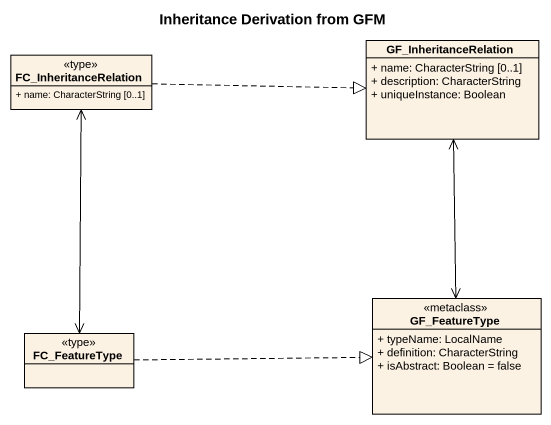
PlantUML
@startuml
title Inheritance Derivation from GFM
hide circle
hide empty members
skinparam classAttributeIconSize 0
class GF_InheritanceRelation {
  + name: CharacterString [0..1]
  + description: CharacterString
  + uniqueInstance: Boolean
}
class FC_InheritanceRelation <<type>> {
  + name: CharacterString [0..1]
}
class FC_FeatureType <<type>>
class GF_FeatureType <<metaclass>> {
  + typeName: LocalName
  + definition: CharacterString
  + isAbstract: Boolean = false
}
GF_InheritanceRelation <--> GF_FeatureType
FC_InheritanceRelation .right.|> GF_InheritanceRelation
FC_InheritanceRelation <--> FC_FeatureType
FC_InheritanceRelation <--> FC_FeatureType
FC_FeatureType .right.|> GF_FeatureType
GF_FeatureType <-up-> GF_InheritanceRelation
@enduml
